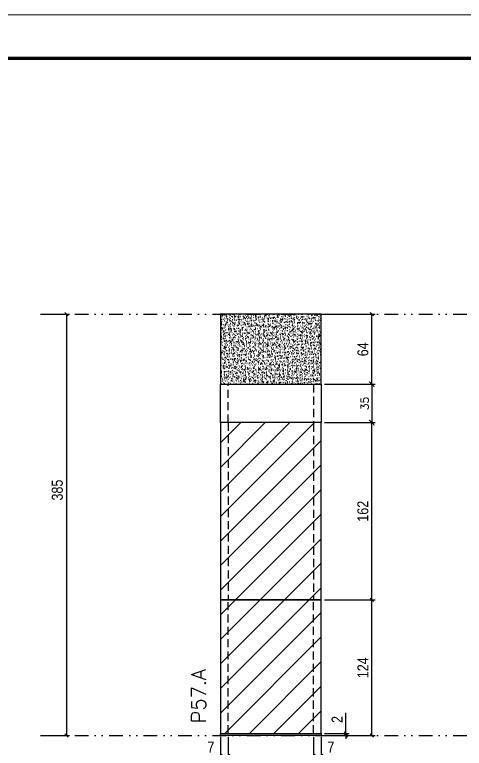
# Model space of a CAD drawing. Extents: x 1945 to 10875, y -3405 to 3369.
# Drawn here: x 5540 to 5951, y -1876 to -1206 of the extents above; entities that cross this region are included whole.
import ezdxf

# ---------------------------------------------------------------- set-up
doc = ezdxf.new("R2010")
doc.units = 0
for name, pattern in [('DASHED', [0.75, 0.5, -0.25]), ('DIVIDE2', [0.625, 0.25, -0.125, 0, -0.125, 0, -0.125]), ('HIDDEN', [0.375, 0.25, -0.125])]:
    doc.linetypes.add(name, pattern=pattern)
for name, color, linetype in [('COTA', 241, 'Continuous'), ('cotas', 4, 'Continuous'), ('FUNDOS', 1, 'Continuous'), ('Nível', 160, 'Continuous'), ('Painéis', 200, 'Continuous'), ('Sarrafo de Pressão', 42, 'HIDDEN')]:
    doc.layers.add(name, color=color, linetype=linetype)
for name, color, linetype, lineweight in [('Folhas', 255, 'Continuous', 9), ('Hachura', 251, 'Continuous', 9), ('SARRAFO DE PRESSAO', 251, 'DASHED', 9), ('Texto Seção', 7, 'Continuous', 15)]:
    doc.layers.add(name, color=color, linetype=linetype, lineweight=lineweight)
doc.styles.add('COTA TECNICA', font='techl___.ttf', dxfattribs={"height": 10})
doc.styles.add('COTA TECNICA-50', font='techl___.ttf', dxfattribs={"height": 10})
doc.styles.add('REGUA-120', font='ROMANS.shx', dxfattribs={"height": 15})
doc.styles.add('ROMANS', font='romans.shx')
doc.dimstyles.new('COTA PAINEL-50', dxfattribs={"dimtxt": 10, "dimasz": 3, "dimexe": 3, "dimexo": 3, "dimgap": 3, "dimtad": 1, "dimdec": 1, "dimzin": 12, "dimdsep": 46, "dimtxsty": 'COTA TECNICA-50', "dimblk1": 'OBLIQUE', "dimblk2": 'OBLIQUE', "dimsah": 1, "dimcen": 0.9, "dimclrd": 4, "dimclre": 4, "dimclrt": 240, "dimadec": 1, "dimazin": 3, "dimtfac": 1, "dimtdec": 1, "dimtmove": 0, "dimatfit": 3, "dimfxl": 1, "dimtolj": 1, "dimtzin": 12, "dimarcsym": 0})
doc.dimstyles.new('Cota Paínel', dxfattribs={"dimtxt": 7, "dimasz": 5, "dimexe": 3, "dimexo": 3, "dimgap": 3, "dimtad": 1, "dimdec": 1, "dimzin": 12, "dimdsep": 46, "dimtxsty": 'ROMANS', "dimblk": 'ARCHTICK', "dimcen": 0, "dimclrd": 4, "dimclre": 4, "dimclrt": 1, "dimadec": 1, "dimazin": 3, "dimtfac": 1, "dimtdec": 1, "dimtmove": 0, "dimatfit": 3, "dimldrblk": 'OBLIQUE', "dimfxl": 1, "dimtolj": 1, "dimtzin": 12, "dimarcsym": 0})
doc.dimstyles.new('PAINEL', dxfattribs={"dimtxt": 10, "dimasz": 3, "dimexe": 3, "dimexo": 3, "dimgap": 3, "dimtad": 1, "dimdec": 1, "dimzin": 12, "dimdsep": 46, "dimtxsty": 'COTA TECNICA', "dimblk1": 'OBLIQUE', "dimblk2": 'OBLIQUE', "dimsah": 1, "dimcen": 0.9, "dimclrd": 4, "dimclre": 4, "dimclrt": 240, "dimadec": 1, "dimazin": 3, "dimtfac": 1, "dimtdec": 1, "dimtmove": 0, "dimatfit": 3, "dimfxl": 1, "dimtolj": 1, "dimtzin": 12, "dimarcsym": 0})
pattern_1 = [(45, (-125490.793, -33000.405), (-11.2253202, 11.2253202), [])]

# ---------------------------------------------------------------- blocks, each defined once
blk = doc.blocks.new('9999999999')
at = {"layer": 'Folhas'}
blk.add_lwpolyline([(98138.98, 34190.21), (99623.98, 34190.21), (99623.98, 35240.21), (98138.98, 35240.21)], close=True, dxfattribs=at)
at = {"layer": 'Folhas', "color": 30, "const_width": 3}
blk.add_lwpolyline([(98213.98, 34230.21), (99583.98, 34230.21), (99583.98, 35200.21), (98213.98, 35200.21)], close=True, dxfattribs=at)
blk = doc.blocks.new('_Oblique')
at = {"color": 0, "linetype": 'ByBlock', "lineweight": -2}
blk.add_line((-0.5, -0.5), (0.5, 0.5), dxfattribs=at)
blk = doc.blocks.new('*D317')
at = {"layer": 'cotas', "color": 4, "linetype": 'ByBlock', "lineweight": -2, "transparency": 16777216}
for p, q in [((5566.36, -1479.64), (5590.08, -1479.64)), ((5587.08, -1479.64), (5587.08, -1864.64)), ((5566.36, -1864.64), (5590.08, -1864.64))]:
    blk.add_line(p, q, dxfattribs=at)
at = {"layer": 'Defpoints', "color": 0, "linetype": 'ByBlock', "transparency": 16777216}
for p in [(5563.36, -1479.64), (5563.36, -1864.64), (5587.08, -1864.64)]:
    blk.add_point(p, dxfattribs=at)
at = {"layer": 'cotas', "color": 4, "linetype": 'ByBlock', "lineweight": -2, "transparency": 16777216, "xscale": 3, "yscale": 3, "zscale": 3}
for p, rotation in [((5587.08, -1479.64), 90), ((5587.08, -1864.64), 270)]:
    blk.add_blockref('_Oblique', p, dxfattribs=dict(at, rotation=rotation))
at = {"layer": 'cotas', "color": 240, "linetype": 'ByBlock', "transparency": 16777216, "insert": (5578.84, -1640.3), "char_height": 10, "attachment_point": 5, "rotation": 90, "style": 'COTA TECNICA'}
blk.add_mtext('\\A1;385', dxfattribs=at)
blk = doc.blocks.new('*D396')
at = {"layer": 'COTA', "color": 4, "lineweight": -2, "transparency": 16777216}
for p, q in [((5728.07, -1865.64), (5728.07, -1919.82)), ((5820.07, -1865.64), (5820.07, -1919.82)), ((5728.07, -1916.82), (5820.07, -1916.82))]:
    blk.add_line(p, q, dxfattribs=at)
at = {"layer": 'Defpoints', "color": 0, "transparency": 16777216}
for p in [(5728.07, -1862.64), (5820.07, -1862.64), (5820.07, -1916.82)]:
    blk.add_point(p, dxfattribs=at)
at = {"layer": 'COTA', "color": 4, "lineweight": -2, "transparency": 16777216, "xscale": 3, "yscale": 3, "zscale": 3, "rotation": 180}
blk.add_blockref('_Oblique', (5728.07, -1916.82), dxfattribs=at)
at = {"layer": 'COTA', "color": 4, "lineweight": -2, "transparency": 16777216, "xscale": 3, "yscale": 3, "zscale": 3}
blk.add_blockref('_Oblique', (5820.07, -1916.82), dxfattribs=at)
at = {"layer": 'COTA', "color": 240, "transparency": 16777216, "insert": (5774.07, -1908.73), "char_height": 10, "attachment_point": 5, "style": 'COTA TECNICA'}
blk.add_mtext('\\A1;92', dxfattribs=at)
blk = doc.blocks.new('*D397')
at = {"layer": 'COTA', "color": 4, "lineweight": -2, "transparency": 16777216}
for p, q in [((5823.07, -1479.64), (5869.31, -1479.64)), ((5866.31, -1543.64), (5866.31, -1479.64)), ((5823.07, -1543.64), (5869.31, -1543.64))]:
    blk.add_line(p, q, dxfattribs=at)
at = {"layer": 'Defpoints', "color": 0, "transparency": 16777216}
for p in [(5820.07, -1479.64), (5866.31, -1479.64), (5820.07, -1543.64)]:
    blk.add_point(p, dxfattribs=at)
at = {"layer": 'COTA', "color": 4, "lineweight": -2, "transparency": 16777216, "xscale": 3, "yscale": 3, "zscale": 3}
for p, rotation in [((5866.31, -1479.64), 90), ((5866.31, -1543.64), 270)]:
    blk.add_blockref('_Oblique', p, dxfattribs=dict(at, rotation=rotation))
at = {"layer": 'COTA', "color": 240, "transparency": 16777216, "insert": (5858.2, -1511.64), "char_height": 10, "attachment_point": 5, "rotation": 90, "style": 'COTA TECNICA'}
blk.add_mtext('\\A1;64', dxfattribs=at)
blk = doc.blocks.new('*D398')
at = {"layer": 'COTA', "color": 4, "lineweight": -2, "transparency": 16777216}
for p, q in [((5823.07, -1740.64), (5869.31, -1740.64)), ((5866.31, -1864.64), (5866.31, -1740.64)), ((5823.07, -1864.64), (5869.31, -1864.64))]:
    blk.add_line(p, q, dxfattribs=at)
at = {"layer": 'Defpoints', "color": 0, "transparency": 16777216}
for p in [(5820.07, -1740.64), (5866.31, -1740.64), (5820.07, -1864.64)]:
    blk.add_point(p, dxfattribs=at)
at = {"layer": 'COTA', "color": 4, "lineweight": -2, "transparency": 16777216, "xscale": 3, "yscale": 3, "zscale": 3}
for p, rotation in [((5866.31, -1740.64), 90), ((5866.31, -1864.64), 270)]:
    blk.add_blockref('_Oblique', p, dxfattribs=dict(at, rotation=rotation))
at = {"layer": 'COTA', "color": 240, "transparency": 16777216, "insert": (5858.23, -1802.64), "char_height": 10, "attachment_point": 5, "rotation": 90, "style": 'COTA TECNICA-50'}
blk.add_mtext('\\A1;124', dxfattribs=at)
blk = doc.blocks.new('*D399')
at = {"layer": 'COTA', "color": 4, "lineweight": -2, "transparency": 16777216}
for p, q in [((5842.59, -1862.64), (5842.59, -1843.84)), ((5823.07, -1862.64), (5845.59, -1862.64)), ((5842.59, -1864.64), (5842.59, -1862.64)), ((5823.07, -1864.64), (5845.59, -1864.64)), ((5842.59, -1864.64), (5842.59, -1867.64))]:
    blk.add_line(p, q, dxfattribs=at)
at = {"layer": 'Defpoints', "color": 0, "transparency": 16777216}
for p in [(5820.07, -1862.64), (5820.07, -1864.64), (5842.59, -1864.64)]:
    blk.add_point(p, dxfattribs=at)
at = {"layer": 'COTA', "color": 4, "lineweight": -2, "transparency": 16777216, "xscale": 3, "yscale": 3, "zscale": 3}
for p, rotation in [((5842.59, -1862.64), 270), ((5842.59, -1864.64), 90)]:
    blk.add_blockref('_Oblique', p, dxfattribs=dict(at, rotation=rotation))
at = {"layer": 'COTA', "color": 240, "transparency": 16777216, "insert": (5834.59, -1849.9), "char_height": 10, "attachment_point": 5, "rotation": 90, "style": 'COTA TECNICA-50'}
blk.add_mtext('\\A1;2', dxfattribs=at)
blk = doc.blocks.new('*D400')
at = {"layer": 'COTA', "color": 4, "lineweight": -2, "transparency": 16777216}
for p, q in [((5728.07, -1867.64), (5728.07, -1886.15)), ((5735.07, -1865.64), (5735.07, -1886.15)), ((5728.07, -1883.15), (5713.34, -1883.15)), ((5735.07, -1883.15), (5728.07, -1883.15))]:
    blk.add_line(p, q, dxfattribs=at)
at = {"layer": 'Defpoints', "color": 0, "transparency": 16777216}
for p in [(5735.07, -1862.64), (5728.07, -1864.64), (5728.07, -1883.15)]:
    blk.add_point(p, dxfattribs=at)
at = {"layer": 'COTA', "color": 4, "lineweight": -2, "transparency": 16777216, "xscale": 3, "yscale": 3, "zscale": 3, "rotation": 180}
blk.add_blockref('_Oblique', (5728.07, -1883.15), dxfattribs=at)
at = {"layer": 'COTA', "color": 4, "lineweight": -2, "transparency": 16777216, "xscale": 3, "yscale": 3, "zscale": 3}
blk.add_blockref('_Oblique', (5735.07, -1883.15), dxfattribs=at)
at = {"layer": 'COTA', "color": 240, "transparency": 16777216, "insert": (5719.2, -1875.08), "char_height": 10, "attachment_point": 5, "style": 'COTA TECNICA-50'}
blk.add_mtext('\\A1;7', dxfattribs=at)
blk = doc.blocks.new('*D401')
at = {"layer": 'COTA', "color": 4, "lineweight": -2, "transparency": 16777216}
for p, q in [((5813.07, -1865.64), (5813.07, -1886.15)), ((5820.07, -1867.64), (5820.07, -1886.15)), ((5813.07, -1883.15), (5820.07, -1883.15)), ((5820.07, -1883.15), (5834.8, -1883.15))]:
    blk.add_line(p, q, dxfattribs=at)
at = {"layer": 'Defpoints', "color": 0, "transparency": 16777216}
for p in [(5813.07, -1862.64), (5820.07, -1864.64), (5820.07, -1883.15)]:
    blk.add_point(p, dxfattribs=at)
at = {"layer": 'COTA', "color": 4, "lineweight": -2, "transparency": 16777216, "xscale": 3, "yscale": 3, "zscale": 3, "rotation": 180}
blk.add_blockref('_Oblique', (5813.07, -1883.15), dxfattribs=at)
at = {"layer": 'COTA', "color": 4, "lineweight": -2, "transparency": 16777216, "xscale": 3, "yscale": 3, "zscale": 3}
blk.add_blockref('_Oblique', (5820.07, -1883.15), dxfattribs=at)
at = {"layer": 'COTA', "color": 240, "transparency": 16777216, "insert": (5828.93, -1875.08), "char_height": 10, "attachment_point": 5, "style": 'COTA TECNICA-50'}
blk.add_mtext('\\A1;7', dxfattribs=at)
blk = doc.blocks.new('*D423')
at = {"layer": 'Defpoints', "color": 0, "linetype": 'ByBlock', "transparency": 16777216}
for p in [(5820.07, -1578.64), (5866.31, -1578.64), (5820.07, -1740.64)]:
    blk.add_point(p, dxfattribs=at)
at = {"layer": 'FUNDOS', "color": 4, "linetype": 'ByBlock', "lineweight": -2, "transparency": 16777216}
for p, q in [((5823.07, -1578.64), (5869.31, -1578.64)), ((5866.31, -1740.64), (5866.31, -1578.64)), ((5823.07, -1740.64), (5869.31, -1740.64))]:
    blk.add_line(p, q, dxfattribs=at)
at = {"layer": 'FUNDOS', "color": 4, "linetype": 'ByBlock', "lineweight": -2, "transparency": 16777216, "xscale": 3, "yscale": 3, "zscale": 3}
for p, rotation in [((5866.31, -1578.64), 90), ((5866.31, -1740.64), 270)]:
    blk.add_blockref('_Oblique', p, dxfattribs=dict(at, rotation=rotation))
at = {"layer": 'FUNDOS', "color": 240, "linetype": 'ByBlock', "transparency": 16777216, "insert": (5858.2, -1659.64), "char_height": 10, "attachment_point": 5, "rotation": 90, "style": 'COTA TECNICA'}
blk.add_mtext('\\A1;162', dxfattribs=at)
blk = doc.blocks.new('_ArchTick')
at = {"color": 0, "linetype": 'ByBlock', "const_width": 0.15}
blk.add_lwpolyline([(-0.5, -0.5), (0.5, 0.5)], dxfattribs=at)
blk = doc.blocks.new('*D420')
at = {"layer": 'COTA', "color": 4, "lineweight": -2, "transparency": 16777216}
for p, q in [((5823.07, -1543.64), (5869.31, -1543.64)), ((5866.31, -1543.64), (5866.31, -1578.64)), ((5823.07, -1578.64), (5869.31, -1578.64))]:
    blk.add_line(p, q, dxfattribs=at)
at = {"layer": 'Defpoints', "color": 0, "transparency": 16777216}
for p in [(5820.07, -1543.64), (5820.07, -1578.64), (5866.31, -1578.64)]:
    blk.add_point(p, dxfattribs=at)
at = {"layer": 'COTA', "color": 4, "lineweight": -2, "transparency": 16777216, "xscale": 5, "yscale": 5, "zscale": 5}
for p, rotation in [((5866.31, -1543.64), 90), ((5866.31, -1578.64), 270)]:
    blk.add_blockref('_ArchTick', p, dxfattribs=dict(at, rotation=rotation))
at = {"layer": 'COTA', "color": 1, "transparency": 16777216, "insert": (5859.81, -1561.14), "char_height": 7, "attachment_point": 5, "rotation": 90, "style": 'ROMANS'}
blk.add_mtext('\\A1;35', dxfattribs=at)

msp = doc.modelspace()

# ---------------------------------------------------------------- hatches: boundary and pattern name
at = {"layer": 'COTA', "linetype": 'ByBlock'}
h = msp.add_hatch(dxfattribs=at)
h.set_pattern_fill('AR-CONC', color=256, scale=0.03)
h.set_pattern_definition([(50, (-125375.017, -28368.905), (5.46554007, -0.47817257), [0.5715, -6.2865]), (355, (-125375.017, -28368.905), (-1.05730264, 5.73170536), [0.4572, -5.02921753]), (100.4514447, (-125374.5613, -28368.945), (4.40823741, 5.25353256), [0.48570026, -5.34270734]), (46.1842, (-125375.017, -28367.381), (8.13237123, -1.26126984), [0.85725, -9.42975]), (96.6355576, (-125374.339, -28367.486), (7.122124, 7.42278374), [0.7285507, -8.01406824]), (351.184151, (-125375.017, -28367.381), (7.122124, 7.42278374), [0.685799, -7.54379196]), (21, (-125374.255, -28367.762), (4.54843174, -3.06795595), [0.5715, -6.2865]), (326, (-125374.255, -28367.762), (1.85406085, 5.52563898), [0.4572, -5.0292]), (71.451445, (-125373.876, -28368.0176), (6.40249258, 2.45768307), [0.48570026, -5.34269813]), (37.5, (-125375.0168, -28368.905), (0.092658098, 2.536651166), [0, -4.96824, 0, -5.1054, 0, -5.04825]), (7.5, (-125375.0168, -28368.905), (2.004589875, 3.005417245), [0, -2.91084, 0, -4.85394, 0, -1.92405]), (327.5, (-125376.716, -28368.905), (4.067717855, -0.17186232), [0, -1.905, 0, -5.9436, 0, -7.8867]), (317.5, (-125377.478, -28368.905), (4.44387544, 0.76279473), [0, -2.4765, 0, -3.94716, 0, -5.6007])])
h.paths.add_polyline_path([(5728.07, -1543.64), (5820.07, -1543.64), (5820.07, -1479.64), (5728.07, -1479.64)])
at = {"layer": 'Hachura', "linetype": 'ByBlock'}
h = msp.add_hatch(dxfattribs=at)
h.set_pattern_fill('ANSI31', color=256, scale=5)
h.set_pattern_definition(pattern_1)
h.paths.add_polyline_path([(5728.07, -1740.64), (5820.07, -1740.64), (5820.07, -1578.64), (5728.07, -1578.64)])
h = msp.add_hatch(dxfattribs=at)
h.set_pattern_fill('ANSI31', color=256, scale=5)
h.set_pattern_definition(pattern_1)
h.paths.add_polyline_path([(5820.07, -1740.64), (5728.07, -1740.64), (5728.07, -1862.64), (5820.07, -1862.64)])

# ---------------------------------------------------------------- linework, layer by layer
at = {"layer": 'COTA', "linetype": 'ByBlock'}
msp.add_lwpolyline([(5728.07, -1543.64), (5820.07, -1543.64), (5820.07, -1479.64), (5728.07, -1479.64)], close=True, dxfattribs=at)
at = {"layer": 'Nível', "color": 4, "linetype": 'DIVIDE2', "ltscale": 50}
for p, q in [((5563.36, -1479.64), (6573.71, -1479.64)), ((5563.36, -1864.64), (6573.71, -1864.64))]:
    msp.add_line(p, q, dxfattribs=at)
at = {"layer": 'Painéis'}
for p, q in [((5728.07, -1543.64), (5820.07, -1543.64)), ((5728.07, -1578.64), (5728.07, -1543.64)), ((5820.07, -1543.64), (5820.07, -1578.64)), ((5820.07, -1578.64), (5728.07, -1578.64))]:
    msp.add_line(p, q, dxfattribs=at)
for points in [[(5728.07, -1740.64), (5820.07, -1740.64), (5820.07, -1578.64), (5728.07, -1578.64)], [(5728.07, -1862.64), (5820.07, -1862.64), (5820.07, -1740.64), (5728.07, -1740.64)], [(5728.07, -1862.64), (5820.07, -1862.64), (5820.07, -1864.64), (5728.07, -1864.64)]]:
    msp.add_lwpolyline(points, close=True, dxfattribs=at)
at = {"layer": 'Sarrafo de Pressão', "ltscale": 30}
for p, q in [((5735.07, -1578.64), (5735.07, -1543.64)), ((5813.07, -1543.64), (5813.07, -1578.64)), ((5735.07, -1578.64), (5735.07, -1740.64)), ((5813.07, -1579.44), (5813.07, -1740.64)), ((5735.07, -1862.64), (5735.07, -1740.64)), ((5813.07, -1862.64), (5813.07, -1740.64))]:
    msp.add_line(p, q, dxfattribs=at)

# ---------------------------------------------------------------- block references
at = {"layer": 'SARRAFO DE PRESSAO', "color": 6, "linetype": 'ByBlock'}
msp.add_blockref('9999999999', (-93010.27, -36446.13), dxfattribs=at)

# ---------------------------------------------------------------- texts
at = {"layer": 'Texto Seção', "insert": (5714.6, -1853.39), "char_height": 13, "width": 285.3299, "attachment_point": 7, "rotation": 90, "style": 'REGUA-120'}
msp.add_mtext('P57.A', dxfattribs=at)

# ---------------------------------------------------------------- dimensions: what is measured, and where the dimension line sits
at = {"layer": 'COTA'}
dim = msp.add_linear_dim(base=(5866.31, -1479.64), p1=(5820.07, -1543.64), p2=(5820.07, -1479.64), angle=90, dimstyle='PAINEL', override={"dimarcsym": 2}, dxfattribs=at)
dim.commit()
dim.dimension.update_dxf_attribs({"geometry": '*D397', "text_midpoint": (5858.2, -1511.64)})
for base, p1, p2, angle, dimstyle, picture, middle in [((5866.31, -1578.64), (5820.07, -1543.64), (5820.07, -1578.64), 90, 'Cota Paínel', '*D420', (5859.81, -1561.14)), ((5866.31, -1740.64), (5820.07, -1864.64), (5820.07, -1740.64), 90, 'COTA PAINEL-50', '*D398', (5858.23, -1802.64)), ((5728.07, -1883.15), (5735.07, -1862.64), (5728.07, -1864.64), 180, 'COTA PAINEL-50', '*D400', (5719.2, -1875.08))]:
    dim = msp.add_linear_dim(base=base, p1=p1, p2=p2, angle=angle, dimstyle=dimstyle, dxfattribs=at)
    dim.commit()
    dim.dimension.update_dxf_attribs({"geometry": picture, "text_midpoint": middle})
dim = msp.add_linear_dim(base=(5842.59, -1864.64), p1=(5820.07, -1862.64), p2=(5820.07, -1864.64), angle=90, dimstyle='COTA PAINEL-50', dxfattribs=at)
dim.commit()
dim.dimension.update_dxf_attribs({"geometry": '*D399', "text_midpoint": (5842.59, -1849.9), "dimtype": 160})
dim = msp.add_linear_dim(base=(5820.07, -1916.82), p1=(5728.07, -1862.64), p2=(5820.07, -1862.64), dimstyle='PAINEL', override={"dimarcsym": 2}, dxfattribs=at)
dim.commit()
dim.dimension.update_dxf_attribs({"geometry": '*D396', "text_midpoint": (5774.07, -1908.73)})
dim = msp.add_linear_dim(base=(5820.07, -1883.15), p1=(5813.07, -1862.64), p2=(5820.07, -1864.64), dimstyle='COTA PAINEL-50', dxfattribs=at)
dim.commit()
dim.dimension.update_dxf_attribs({"geometry": '*D401', "text_midpoint": (5828.93, -1875.08)})
at = {"layer": 'cotas', "linetype": 'ByBlock'}
dim = msp.add_linear_dim(base=(5587.08, -1864.64), p1=(5563.36, -1479.64), p2=(5563.36, -1864.64), angle=90, dimstyle='PAINEL', dxfattribs=at)
dim.commit()
dim.dimension.update_dxf_attribs({"geometry": '*D317', "text_midpoint": (5587.08, -1640.3), "dimtype": 160})
at = {"layer": 'FUNDOS', "linetype": 'ByBlock'}
dim = msp.add_linear_dim(base=(5866.31, -1578.64), p1=(5820.07, -1740.64), p2=(5820.07, -1578.64), angle=90, dimstyle='PAINEL', dxfattribs=at)
dim.commit()
dim.dimension.update_dxf_attribs({"geometry": '*D423', "text_midpoint": (5858.2, -1659.64)})

doc.saveas('drawing.dxf')
